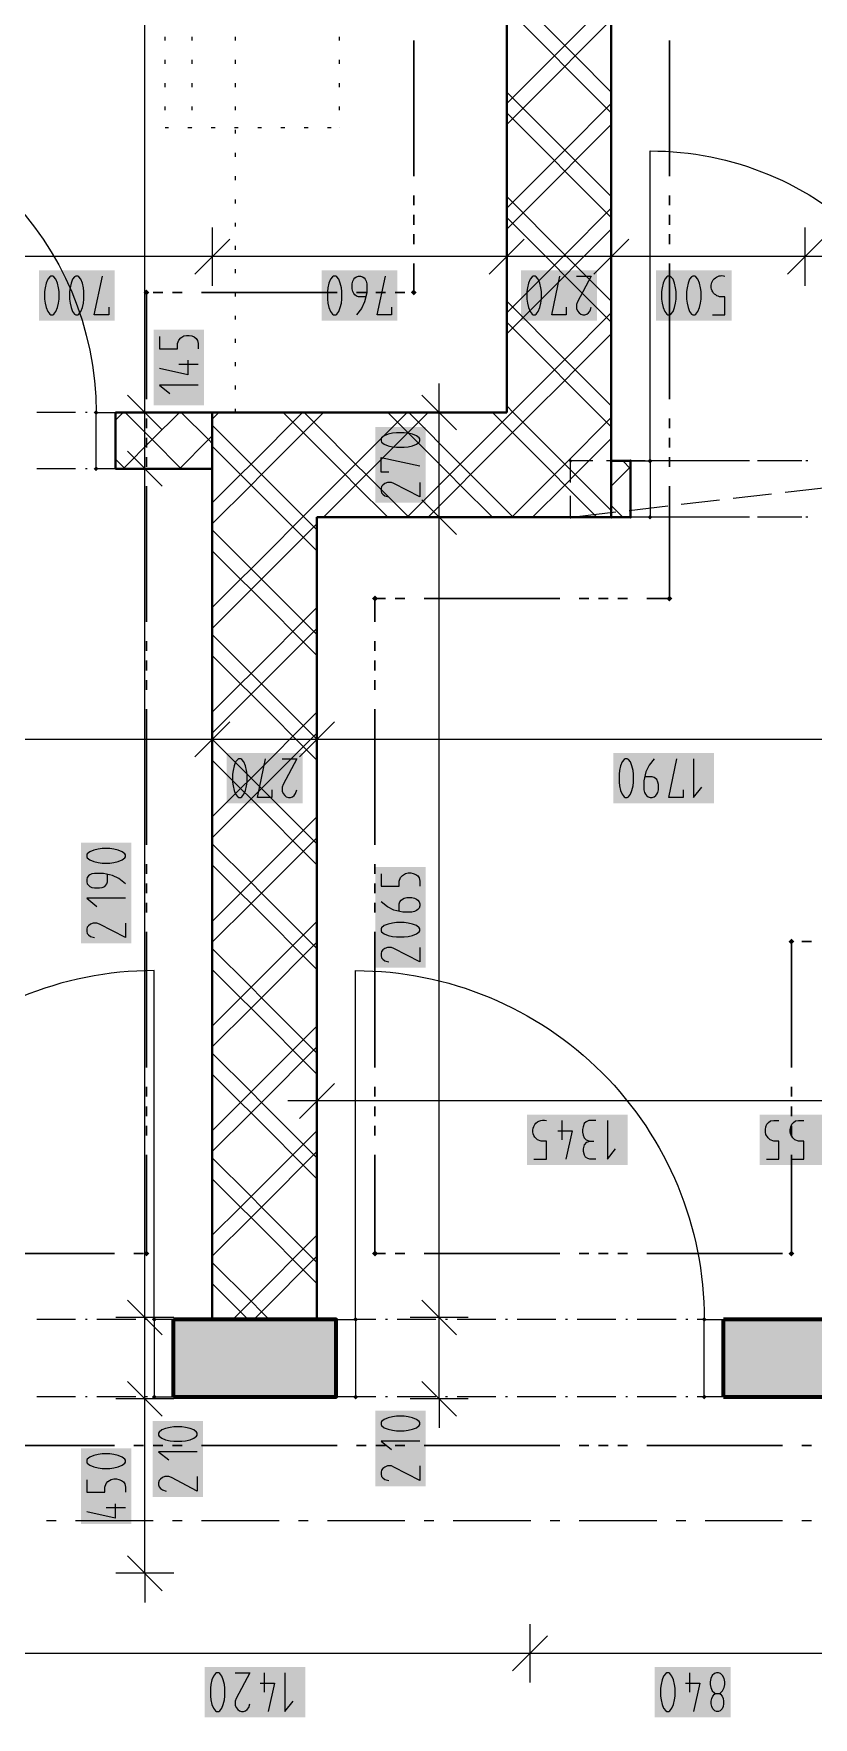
# Model space of a CAD drawing. Header units: millimetres. Extents: x 0 to 594, y 0 to 420.
# Drawn here: x 490.48 to 510.83, y 255.1 to 299.02 of the extents above; entities that cross this region are included whole.
import ezdxf

# ---------------------------------------------------------------- set-up
doc = ezdxf.new("R2010")
doc.units = ezdxf.units.MM
doc.header["$LTSCALE"] = 8
for name, color, linetype in [('PDF_Dvere', 7, 'Continuous'), ('PDF_Koty delkove', 7, 'Continuous'), ('PDF_Nabytek', 7, 'Continuous'), ('PDF_Osy hlavni', 7, 'Continuous'), ('PDF_Pozarni useky', 7, 'Continuous'), ('PDF_Preklady', 7, 'Continuous'), ('PDF_Pricky zdene', 7, 'Continuous'), ('PDF_Steny akusticke', 7, 'Continuous'), ('PDF_Steny obvodove nosne', 7, 'Continuous')]:
    doc.layers.add(name, color=color, linetype=linetype)

msp = doc.modelspace()

# ---------------------------------------------------------------- linework, layer by layer
at = {"layer": 'PDF_Dvere', "lineweight": 25}
for points in [[(484.044, 289.137), (484.021, 289.137), (484.021, 297.224, -0.414213), (492.108, 289.137)], [(507.245, 287.873), (506.566, 287.873), (506.566, 295.961, -0.414214), (514.654, 287.873), (514.069, 287.873)], [(493.625, 265.48), (493.625, 274.579, 0.414214), (484.526, 265.48), (485.307, 265.48)], [(499.41, 265.48), (498.883, 265.48), (498.883, 274.579, -0.414214), (507.981, 265.48), (507.801, 265.48)]]:
    msp.add_lwpolyline(points, format="xyb", dxfattribs=at)
for points in [[(491.575, 289.137), (490.564, 289.137)], [(491.879, 289.137), (491.828, 289.137)], [(491.575, 287.671), (490.564, 287.671)], [(491.879, 287.671), (491.828, 287.671)], [(507.549, 287.873), (507.498, 287.873)], [(508.812, 287.873), (507.801, 287.873)], [(509.116, 287.873), (509.065, 287.873)], [(510.379, 287.873), (509.368, 287.873)], [(510.683, 287.873), (510.632, 287.873)], [(507.245, 286.407), (506.566, 286.407)], [(507.549, 286.407), (507.498, 286.407)], [(508.812, 286.407), (507.801, 286.407)], [(509.116, 286.407), (509.065, 286.407)], [(510.379, 286.407), (509.368, 286.407)], [(510.683, 286.407), (510.632, 286.407)], [(491.575, 265.48), (490.564, 265.48)], [(491.879, 265.48), (491.828, 265.48)], [(493.142, 265.48), (492.131, 265.48)], [(493.446, 265.48), (493.395, 265.48)], [(499.714, 265.48), (499.663, 265.48)], [(500.977, 265.48), (499.966, 265.48)], [(501.281, 265.48), (501.23, 265.48)], [(502.544, 265.48), (501.533, 265.48)], [(502.848, 265.48), (502.797, 265.48)], [(504.111, 265.48), (503.1, 265.48)], [(504.415, 265.48), (504.364, 265.48)], [(505.678, 265.48), (504.667, 265.48)], [(505.982, 265.48), (505.931, 265.48)], [(507.245, 265.48), (506.234, 265.48)], [(507.549, 265.48), (507.498, 265.48)], [(491.575, 263.458), (490.564, 263.458)], [(491.879, 263.458), (491.828, 263.458)], [(493.142, 263.458), (492.131, 263.458)], [(493.446, 263.458), (493.395, 263.458)], [(499.41, 263.458), (498.883, 263.458)], [(499.714, 263.458), (499.663, 263.458)], [(500.977, 263.458), (499.966, 263.458)], [(501.281, 263.458), (501.23, 263.458)], [(502.544, 263.458), (501.533, 263.458)], [(502.848, 263.458), (502.797, 263.458)], [(504.111, 263.458), (503.1, 263.458)], [(504.415, 263.458), (504.364, 263.458)], [(505.678, 263.458), (504.667, 263.458)], [(505.982, 263.458), (505.931, 263.458)], [(507.245, 263.458), (506.234, 263.458)], [(507.549, 263.458), (507.498, 263.458)], [(507.981, 263.458), (507.801, 263.458)]]:
    msp.add_lwpolyline(points, dxfattribs=at)
for points in [[(492.614, 287.671), (492.108, 287.671), (492.108, 289.137), (492.614, 289.137)], [(506.566, 286.407), (506.061, 286.407), (506.061, 287.873), (506.566, 287.873)], [(493.625, 263.458), (494.13, 263.458), (494.13, 265.48), (493.625, 265.48)], [(498.883, 263.458), (498.377, 263.458), (498.377, 265.48), (498.883, 265.48)], [(508.487, 263.458), (507.981, 263.458), (507.981, 265.48), (508.487, 265.48)]]:
    msp.add_lwpolyline(points, close=True, dxfattribs=at)
at = {"layer": 'PDF_Dvere', "lineweight": 25, "transparency": 33554559}
for points in [[(492.172, 289.137), (492.108, 289.073), (492.108, 289.2), (492.045, 289.137)], [(492.172, 287.671), (492.108, 287.607), (492.108, 287.734), (492.045, 287.671)], [(506.629, 287.873), (506.566, 287.81), (506.566, 287.936), (506.503, 287.873)], [(506.629, 286.407), (506.566, 286.344), (506.566, 286.47), (506.503, 286.407)], [(493.688, 265.48), (493.625, 265.417), (493.625, 265.543), (493.562, 265.48)], [(498.946, 265.48), (498.883, 265.417), (498.883, 265.543), (498.819, 265.48)], [(508.045, 265.48), (507.981, 265.417), (507.981, 265.543), (507.918, 265.48)], [(493.688, 263.458), (493.625, 263.395), (493.625, 263.521), (493.562, 263.458)], [(498.946, 263.458), (498.883, 263.395), (498.883, 263.521), (498.819, 263.458)], [(508.045, 263.458), (507.981, 263.395), (507.981, 263.521), (507.918, 263.458)]]:
    msp.add_solid(points, dxfattribs=at)
at = {"layer": 'PDF_Koty delkove', "lineweight": 18}
for points in [[(493.379, 258.858), (493.379, 259.962), (493.379, 263.407), (493.379, 265.53), (493.379, 266.786), (493.379, 287.671), (493.379, 289.137), (493.379, 344.032)], [(495.142, 293.961), (495.142, 293.203), (495.142, 292.445)], [(502.825, 293.961), (502.825, 293.203), (502.825, 292.445)], [(505.555, 293.961), (505.555, 293.203), (505.555, 292.445)], [(510.61, 293.961), (510.61, 293.203), (510.61, 292.445)], [(495.597, 293.658), (494.687, 292.748)], [(503.28, 293.658), (502.37, 292.748)], [(506.01, 293.658), (505.1, 292.748)], [(511.065, 293.658), (510.155, 292.748)], [(546.802, 293.203), (527.858, 293.203), (517.931, 293.203), (513.641, 293.203), (512.45, 293.203), (510.61, 293.203), (508.507, 293.203), (508.065, 293.203), (505.555, 293.203), (502.825, 293.203), (495.142, 293.203), (488.065, 293.203), (483.01, 293.203), (480.887, 293.203), (479.775, 293.203), (462.589, 293.203), (461.73, 293.203), (459.303, 293.203), (458.443, 293.203), (441.257, 293.203), (440.145, 293.203), (438.68, 293.203)], [(492.44, 291.888), (492.44, 291.687), (492.062, 291.687), (492.278, 292.697)], [(499.145, 292.158), (498.956, 292.158), (498.902, 292.175), (498.862, 292.208), (498.835, 292.243), (498.808, 292.292), (498.794, 292.36), (498.794, 292.494), (498.808, 292.562), (498.835, 292.613), (498.862, 292.646), (498.902, 292.68), (498.956, 292.697), (499.01, 292.697), (499.064, 292.68), (499.105, 292.646), (499.131, 292.613), (499.159, 292.562), (499.173, 292.494), (499.173, 292.259), (499.118, 292.023), (499.037, 291.854), (498.902, 291.687)], [(499.821, 291.687), (499.443, 291.687), (499.658, 292.697)], [(504.379, 291.888), (504.379, 291.687), (504.001, 291.687), (504.216, 292.697)], [(504.649, 292.697), (505.027, 292.697), (504.676, 292.023), (504.649, 291.955), (504.649, 291.854), (504.676, 291.788), (504.716, 291.737), (504.757, 291.703), (504.811, 291.687), (504.864, 291.687), (504.919, 291.703), (504.959, 291.737), (505, 291.788), (505.027, 291.888)], [(507.207, 292.511), (507.167, 292.613), (507.113, 292.68), (507.086, 292.697), (507.032, 292.697), (507.005, 292.68), (506.951, 292.613), (506.911, 292.511), (506.884, 292.393), (506.87, 292.292)], [(506.87, 292.292), (506.87, 292.09), (506.884, 291.99), (506.911, 291.872), (506.951, 291.77), (507.005, 291.703), (507.032, 291.687), (507.086, 291.687), (507.113, 291.703), (507.167, 291.77), (507.207, 291.872), (507.235, 291.99), (507.249, 292.09), (507.249, 292.292), (507.235, 292.393), (507.207, 292.511)], [(499.821, 291.888), (499.821, 291.687)], [(493.76, 291.121), (493.76, 290.797), (494.232, 290.797), (494.232, 290.933), (494.266, 291.027), (494.316, 291.081), (494.4, 291.134), (494.467, 291.148), (494.535, 291.148), (494.603, 291.134), (494.669, 291.108), (494.72, 291.067), (494.754, 291.014), (494.771, 290.933), (494.771, 290.797)], [(494.501, 290.5), (494.501, 290.122), (493.76, 290.285)], [(494.771, 290.392), (494.266, 290.392)], [(501.062, 289.137), (501.062, 289.895)], [(493.834, 288.682), (492.924, 289.591)], [(494.771, 289.852), (493.76, 289.852), (494.029, 289.636)], [(501.517, 288.682), (500.607, 289.592)], [(494.138, 289.137), (493.379, 289.137), (492.621, 289.137)], [(501.82, 289.137), (501.062, 289.137), (500.304, 289.137)], [(501.062, 263.407), (501.062, 265.53), (501.062, 286.407), (501.062, 289.137)], [(500.151, 288.609), (499.949, 288.609), (499.849, 288.595), (499.731, 288.569), (499.63, 288.528), (499.562, 288.475), (499.546, 288.447), (499.546, 288.394), (499.562, 288.366), (499.63, 288.313), (499.731, 288.272), (499.849, 288.245), (499.949, 288.231), (500.151, 288.231), (500.252, 288.245), (500.371, 288.272), (500.472, 288.313), (500.539, 288.366), (500.557, 288.394), (500.557, 288.447), (500.539, 288.475), (500.472, 288.528), (500.371, 288.569), (500.252, 288.595), (500.151, 288.609)], [(493.834, 287.216), (492.924, 288.126)], [(494.138, 287.671), (493.379, 287.671), (492.621, 287.671)], [(499.747, 287.583), (499.546, 287.583), (499.546, 287.961), (500.557, 287.746)], [(500.557, 287.313), (500.557, 286.935), (499.882, 287.286), (499.815, 287.313), (499.714, 287.313), (499.647, 287.286), (499.596, 287.246), (499.562, 287.205), (499.546, 287.151), (499.546, 287.098), (499.562, 287.043), (499.596, 287.003), (499.647, 286.962), (499.747, 286.935)], [(501.517, 285.952), (500.607, 286.862)], [(501.82, 286.407), (501.062, 286.407), (500.304, 286.407)], [(495.142, 281.369), (495.142, 280.611), (495.142, 279.853)], [(497.872, 281.369), (497.872, 280.611), (497.872, 279.853)], [(495.597, 281.066), (494.687, 280.156)], [(498.327, 281.066), (497.417, 280.156)], [(546.802, 280.611), (542.332, 280.611), (539.726, 280.611), (538.893, 280.611), (530.537, 280.611), (528.1, 280.611), (517.08, 280.611), (515.968, 280.611), (497.872, 280.611), (495.142, 280.611), (483.01, 280.611), (480.887, 280.611)], [(496.048, 279.7), (496.034, 279.801), (496.007, 279.92), (495.966, 280.021), (495.913, 280.088), (495.885, 280.106), (495.832, 280.106), (495.804, 280.088), (495.751, 280.021), (495.71, 279.92), (495.683, 279.801), (495.67, 279.7)], [(496.696, 279.296), (496.696, 279.095), (496.318, 279.095), (496.533, 280.106)], [(496.966, 280.106), (497.344, 280.106), (496.992, 279.431), (496.966, 279.363), (496.966, 279.262), (496.992, 279.196), (497.033, 279.145), (497.073, 279.111), (497.128, 279.095), (497.181, 279.095), (497.235, 279.111), (497.276, 279.145), (497.316, 279.196), (497.344, 279.296)], [(505.799, 279.28), (505.839, 279.178), (505.893, 279.111), (505.92, 279.095), (505.974, 279.095), (506.001, 279.111), (506.055, 279.178), (506.095, 279.28), (506.123, 279.398), (506.137, 279.498), (506.137, 279.7), (506.123, 279.801), (506.095, 279.92), (506.055, 280.021), (506.001, 280.088), (505.974, 280.106), (505.92, 280.106), (505.893, 280.088), (505.839, 280.021), (505.799, 279.92), (505.772, 279.801), (505.758, 279.7)], [(506.676, 280.106), (506.541, 279.937), (506.46, 279.768), (506.407, 279.532), (506.407, 279.296), (506.42, 279.229), (506.447, 279.178), (506.474, 279.145), (506.514, 279.111), (506.569, 279.095), (506.622, 279.095), (506.676, 279.111), (506.717, 279.145), (506.744, 279.178), (506.771, 279.229), (506.785, 279.296), (506.785, 279.431), (506.771, 279.498), (506.744, 279.566), (506.676, 279.616), (506.622, 279.633), (506.433, 279.633)], [(507.433, 279.296), (507.433, 279.095), (507.055, 279.095), (507.27, 280.106)], [(507.703, 280.106), (507.703, 279.095), (507.918, 279.363)], [(495.67, 279.7), (495.67, 279.498), (495.683, 279.398), (495.71, 279.28), (495.751, 279.178), (495.804, 279.111), (495.832, 279.095), (495.885, 279.095), (495.913, 279.111), (495.966, 279.178), (496.007, 279.28), (496.034, 279.398), (496.048, 279.498), (496.048, 279.7)], [(505.758, 279.7), (505.758, 279.498), (505.772, 279.398), (505.799, 279.28)], [(492.468, 277.762), (492.266, 277.762), (492.166, 277.748), (492.048, 277.721), (491.947, 277.681), (491.879, 277.627), (491.863, 277.6), (491.863, 277.546), (491.879, 277.519), (491.947, 277.465), (492.048, 277.425), (492.166, 277.397), (492.266, 277.384), (492.468, 277.384), (492.57, 277.397)], [(492.57, 277.397), (492.688, 277.425), (492.789, 277.465), (492.857, 277.519), (492.874, 277.546), (492.874, 277.6), (492.857, 277.627), (492.789, 277.681), (492.688, 277.721), (492.57, 277.748), (492.468, 277.762)], [(499.546, 277.103), (499.546, 276.779), (500.017, 276.779), (500.017, 276.915), (500.051, 277.009), (500.102, 277.063), (500.186, 277.116), (500.252, 277.13), (500.32, 277.13), (500.388, 277.116), (500.455, 277.09), (500.505, 277.049), (500.539, 276.996), (500.557, 276.915), (500.557, 276.779)], [(492.874, 276.844), (492.705, 276.979), (492.536, 277.06), (492.301, 277.114), (492.064, 277.114), (491.997, 277.1), (491.947, 277.073), (491.913, 277.047), (491.879, 277.006), (491.863, 276.952), (491.863, 276.898), (491.879, 276.844), (491.913, 276.804), (491.947, 276.777), (491.997, 276.749), (492.064, 276.736), (492.2, 276.736), (492.266, 276.749), (492.334, 276.777), (492.385, 276.844), (492.402, 276.898), (492.402, 277.087)], [(492.874, 276.466), (491.863, 276.466), (492.132, 276.25)], [(500.505, 276.415), (500.539, 276.374), (500.557, 276.32), (500.557, 276.267), (500.539, 276.212), (500.505, 276.172), (500.472, 276.145), (500.421, 276.117), (500.353, 276.104), (500.118, 276.104), (499.882, 276.158), (499.714, 276.239), (499.546, 276.374)], [(500.017, 276.131), (500.017, 276.32), (500.034, 276.374), (500.067, 276.415), (500.102, 276.442), (500.151, 276.468), (500.219, 276.482), (500.353, 276.482), (500.421, 276.468), (500.472, 276.442), (500.505, 276.415)], [(492.874, 275.818), (492.874, 275.439), (492.2, 275.791), (492.132, 275.818), (492.031, 275.818), (491.964, 275.791), (491.913, 275.751), (491.879, 275.71), (491.863, 275.656), (491.863, 275.602), (491.879, 275.548), (491.913, 275.508), (491.964, 275.467), (492.064, 275.439)], [(500.557, 275.186), (500.557, 274.808), (499.882, 275.159), (499.815, 275.186), (499.714, 275.186), (499.647, 275.159), (499.596, 275.119), (499.562, 275.078), (499.546, 275.024), (499.546, 274.97), (499.562, 274.916), (499.596, 274.876), (499.647, 274.835), (499.747, 274.808)], [(497.872, 271.936), (497.872, 271.178), (497.872, 270.42)], [(498.327, 271.633), (497.417, 270.723)], [(497.872, 271.178), (497.113, 271.178)], [(546.802, 271.178), (534.107, 271.178), (533.581, 271.178), (522.185, 271.178), (520.618, 271.178), (513.036, 271.178), (511.469, 271.178), (497.872, 271.178)], [(504.265, 270.673), (504.265, 270.167)], [(505.156, 270.673), (504.967, 270.673), (504.9, 270.638), (504.846, 270.588), (504.819, 270.504), (504.805, 270.436), (504.805, 270.368), (504.819, 270.285), (504.846, 270.218), (504.9, 270.167), (504.994, 270.133)], [(505.453, 270.673), (505.453, 269.662), (505.669, 269.931)], [(509.605, 269.662), (509.929, 269.662), (509.929, 270.133), (509.794, 270.133), (509.7, 270.167), (509.646, 270.218), (509.592, 270.302), (509.578, 270.368), (509.578, 270.436), (509.592, 270.504), (509.619, 270.571), (509.659, 270.621), (509.713, 270.656), (509.794, 270.673), (509.929, 270.673)], [(510.227, 270.368), (510.227, 270.436), (510.24, 270.504), (510.267, 270.571), (510.308, 270.621), (510.361, 270.656), (510.442, 270.673), (510.577, 270.673)], [(504.157, 270.403), (504.535, 270.403), (504.373, 269.662)], [(505.156, 269.662), (504.994, 269.662), (504.94, 269.678), (504.886, 269.712), (504.859, 269.763), (504.832, 269.863), (504.832, 269.931), (504.859, 270.032), (504.913, 270.1), (504.994, 270.133), (505.102, 270.133)], [(510.253, 269.662), (510.577, 269.662), (510.577, 270.133), (510.442, 270.133), (510.348, 270.167), (510.294, 270.218), (510.24, 270.302), (510.227, 270.368)], [(493.834, 265.076), (492.924, 265.985)], [(501.517, 265.076), (500.607, 265.985)], [(494.138, 265.53), (493.379, 265.53), (492.621, 265.53)], [(501.82, 265.53), (501.062, 265.53), (500.304, 265.53)], [(493.834, 262.953), (492.924, 263.862)], [(501.517, 262.953), (500.607, 263.862)], [(494.138, 263.407), (493.379, 263.407), (492.621, 263.407)], [(501.82, 263.407), (501.062, 263.407), (500.304, 263.407)], [(501.062, 263.407), (501.062, 262.649)], [(500.151, 262.953), (499.949, 262.953), (499.849, 262.939), (499.731, 262.912), (499.63, 262.872), (499.562, 262.818), (499.546, 262.791), (499.546, 262.737), (499.562, 262.71), (499.63, 262.656), (499.731, 262.616), (499.849, 262.588), (499.949, 262.574), (500.151, 262.574), (500.252, 262.588), (500.371, 262.616), (500.472, 262.656), (500.539, 262.71), (500.557, 262.737), (500.557, 262.791), (500.539, 262.818), (500.472, 262.872)], [(500.472, 262.872), (500.371, 262.912), (500.252, 262.939), (500.151, 262.953)], [(500.557, 262.305), (499.546, 262.305), (499.815, 262.089)], [(492.468, 261.97), (492.266, 261.97), (492.166, 261.956), (492.048, 261.93), (491.947, 261.889), (491.879, 261.836), (491.863, 261.808), (491.863, 261.755), (491.879, 261.727), (491.947, 261.674), (492.048, 261.633), (492.166, 261.606), (492.266, 261.592), (492.468, 261.592)], [(492.468, 261.592), (492.57, 261.606), (492.688, 261.633), (492.789, 261.674), (492.857, 261.727), (492.874, 261.755), (492.874, 261.808), (492.857, 261.836), (492.789, 261.889), (492.688, 261.93), (492.57, 261.956), (492.468, 261.97)], [(494.747, 262.03), (493.736, 262.03), (494.005, 261.814)], [(491.863, 261.295), (491.863, 260.971), (492.334, 260.971), (492.334, 261.107), (492.368, 261.201), (492.419, 261.255), (492.503, 261.308), (492.57, 261.322), (492.637, 261.322), (492.705, 261.308), (492.772, 261.282), (492.822, 261.241), (492.857, 261.188), (492.874, 261.107), (492.874, 260.971)], [(494.747, 261.382), (494.747, 261.003), (494.073, 261.355), (494.005, 261.382), (493.904, 261.382), (493.838, 261.355), (493.787, 261.315), (493.753, 261.274), (493.736, 261.22), (493.736, 261.166), (493.753, 261.112), (493.787, 261.071), (493.838, 261.031), (493.938, 261.003)], [(500.557, 261.657), (500.557, 261.278), (499.882, 261.63), (499.815, 261.657), (499.714, 261.657), (499.647, 261.63), (499.596, 261.589), (499.562, 261.549), (499.546, 261.495), (499.546, 261.441), (499.562, 261.387), (499.596, 261.346), (499.647, 261.306), (499.747, 261.278)], [(492.604, 260.674), (492.604, 260.296), (491.863, 260.459)], [(492.874, 260.566), (492.368, 260.566)], [(493.834, 258.403), (492.924, 259.313)], [(494.138, 258.858), (493.379, 258.858), (492.621, 258.858)], [(493.379, 258.858), (493.379, 258.1)], [(503.432, 257.527), (503.432, 256.769), (503.432, 256.01)], [(503.887, 257.224), (502.977, 256.314)], [(545.994, 256.769), (528.82, 256.769), (515.851, 256.769), (511.924, 256.769), (503.432, 256.769), (489.075, 256.769), (483.01, 256.769), (472.901, 256.769), (471.435, 256.769), (437.416, 256.769), (431.451, 256.769), (419.32, 256.769), (408.047, 256.769)], [(495.308, 255.252), (495.335, 255.268), (495.389, 255.336), (495.429, 255.437), (495.457, 255.556), (495.471, 255.656), (495.471, 255.858), (495.457, 255.959), (495.429, 256.077), (495.389, 256.178), (495.335, 256.246), (495.308, 256.263), (495.254, 256.263), (495.227, 256.246), (495.173, 256.178), (495.133, 256.077), (495.106, 255.959), (495.092, 255.858)], [(495.74, 256.263), (496.119, 256.263), (495.767, 255.589), (495.74, 255.521), (495.74, 255.42), (495.767, 255.353), (495.808, 255.303), (495.848, 255.268), (495.902, 255.252), (495.956, 255.252), (496.01, 255.268), (496.051, 255.303), (496.091, 255.353), (496.119, 255.453)], [(496.496, 256.263), (496.496, 255.758)], [(497.037, 256.263), (497.037, 255.252), (497.252, 255.521)], [(507.597, 256.263), (507.597, 255.758)], [(495.092, 255.858), (495.092, 255.656), (495.106, 255.556), (495.133, 255.437), (495.173, 255.336), (495.227, 255.268), (495.254, 255.252), (495.308, 255.252)], [(496.388, 255.993), (496.767, 255.993), (496.604, 255.252)], [(507.489, 255.993), (507.867, 255.993), (507.704, 255.252)], [(508.38, 255.723), (508.407, 255.706), (508.447, 255.656), (508.474, 255.589), (508.488, 255.521), (508.488, 255.453), (508.474, 255.387), (508.447, 255.319), (508.393, 255.268), (508.352, 255.252), (508.299, 255.252), (508.258, 255.268), (508.204, 255.319), (508.177, 255.387), (508.164, 255.453), (508.164, 255.521), (508.177, 255.589), (508.204, 255.656), (508.245, 255.706), (508.271, 255.723)]]:
    msp.add_lwpolyline(points, dxfattribs=at)
for points in [[(490.766, 292.292), (490.766, 292.09), (490.78, 291.99), (490.806, 291.872), (490.847, 291.77), (490.9, 291.703), (490.928, 291.687), (490.981, 291.687), (491.009, 291.703), (491.062, 291.77), (491.103, 291.872), (491.13, 291.99), (491.144, 292.09), (491.144, 292.292), (491.13, 292.393), (491.103, 292.511), (491.062, 292.613), (491.009, 292.68), (490.981, 292.697), (490.928, 292.697), (490.9, 292.68), (490.847, 292.613), (490.806, 292.511), (490.78, 292.393)], [(491.414, 292.292), (491.414, 292.09), (491.428, 291.99), (491.455, 291.872), (491.495, 291.77), (491.548, 291.703), (491.576, 291.687), (491.629, 291.687), (491.657, 291.703), (491.71, 291.77), (491.751, 291.872), (491.779, 291.99), (491.792, 292.09), (491.792, 292.292), (491.779, 292.393), (491.751, 292.511), (491.71, 292.613), (491.657, 292.68), (491.629, 292.697), (491.576, 292.697), (491.548, 292.68), (491.495, 292.613), (491.455, 292.511), (491.428, 292.393)], [(498.146, 292.292), (498.146, 292.09), (498.16, 291.99), (498.187, 291.872), (498.227, 291.77), (498.281, 291.703), (498.308, 291.687), (498.362, 291.687), (498.389, 291.703), (498.443, 291.77), (498.483, 291.872), (498.511, 291.99), (498.525, 292.09), (498.525, 292.292), (498.511, 292.393), (498.483, 292.511), (498.443, 292.613), (498.389, 292.68), (498.362, 292.697), (498.308, 292.697), (498.281, 292.68), (498.227, 292.613), (498.187, 292.511), (498.16, 292.393)], [(503.353, 292.292), (503.353, 292.09), (503.367, 291.99), (503.393, 291.872), (503.434, 291.77), (503.487, 291.703), (503.515, 291.687), (503.568, 291.687), (503.596, 291.703), (503.649, 291.77), (503.69, 291.872), (503.717, 291.99), (503.731, 292.09), (503.731, 292.292), (503.717, 292.393), (503.69, 292.511), (503.649, 292.613), (503.596, 292.68), (503.568, 292.697), (503.515, 292.697), (503.487, 292.68), (503.434, 292.613), (503.393, 292.511), (503.367, 292.393)], [(507.518, 292.292), (507.518, 292.09), (507.532, 291.99), (507.559, 291.872), (507.599, 291.77), (507.653, 291.703), (507.68, 291.687), (507.734, 291.687), (507.761, 291.703), (507.815, 291.77), (507.855, 291.872), (507.883, 291.99), (507.897, 292.09), (507.897, 292.292), (507.883, 292.393), (507.855, 292.511), (507.815, 292.613), (507.761, 292.68), (507.734, 292.697), (507.68, 292.697), (507.653, 292.68), (507.599, 292.613), (507.559, 292.511), (507.532, 292.393)], [(500.151, 275.834), (499.949, 275.834), (499.849, 275.82), (499.731, 275.793), (499.63, 275.753), (499.562, 275.699), (499.546, 275.672), (499.546, 275.618), (499.562, 275.591), (499.63, 275.537), (499.731, 275.497), (499.849, 275.469), (499.949, 275.456), (500.151, 275.456), (500.252, 275.469), (500.371, 275.497), (500.472, 275.537), (500.539, 275.591), (500.557, 275.618), (500.557, 275.672), (500.539, 275.699), (500.472, 275.753), (500.371, 275.793), (500.252, 275.82)], [(494.342, 262.678), (494.14, 262.678), (494.04, 262.664), (493.921, 262.637), (493.82, 262.597), (493.753, 262.543), (493.736, 262.516), (493.736, 262.462), (493.753, 262.435), (493.82, 262.381), (493.921, 262.341), (494.04, 262.313), (494.14, 262.3), (494.342, 262.3), (494.443, 262.313), (494.561, 262.341), (494.662, 262.381), (494.73, 262.435), (494.747, 262.462), (494.747, 262.516), (494.73, 262.543), (494.662, 262.597), (494.561, 262.637), (494.443, 262.664)], [(506.841, 255.858), (506.841, 255.656), (506.854, 255.556), (506.881, 255.437), (506.922, 255.336), (506.975, 255.268), (507.003, 255.252), (507.056, 255.252), (507.084, 255.268), (507.137, 255.336), (507.178, 255.437), (507.205, 255.556), (507.219, 255.656), (507.219, 255.858), (507.205, 255.959), (507.178, 256.077), (507.137, 256.178), (507.084, 256.246), (507.056, 256.263), (507.003, 256.263), (506.975, 256.246), (506.922, 256.178), (506.881, 256.077), (506.854, 255.959)], [(508.137, 256.027), (508.137, 255.959), (508.151, 255.875), (508.19, 255.791), (508.245, 255.741), (508.271, 255.723), (508.38, 255.723), (508.407, 255.741), (508.461, 255.791), (508.501, 255.875), (508.515, 255.959), (508.515, 256.027), (508.501, 256.111), (508.461, 256.196), (508.407, 256.246), (508.352, 256.263), (508.299, 256.263), (508.245, 256.246), (508.19, 256.196), (508.151, 256.111)]]:
    msp.add_lwpolyline(points, close=True, dxfattribs=at)
for points in [[(508.193, 291.687), (508.517, 291.687), (508.517, 292.158), (508.382, 292.158, -1.034095), (508.517, 292.697)], [(503.536, 269.662), (503.86, 269.662), (503.86, 270.133), (503.725, 270.133), (503.631, 270.167, -0.843884), (503.86, 270.673)]]:
    msp.add_lwpolyline(points, format="xyb", dxfattribs=at)
at = {"layer": 'PDF_Koty delkove', "color": 7, "lineweight": 18, "true_color": 0xffffff, "transparency": 33554559}
for points in [[(492.592, 292.849), (490.615, 292.849), (492.592, 291.535), (490.615, 291.535)], [(499.972, 292.849), (497.995, 292.849), (499.972, 291.535), (497.995, 291.535)], [(505.179, 292.849), (503.201, 292.849), (505.179, 291.535), (503.201, 291.535)], [(508.696, 292.849), (506.719, 292.849), (508.696, 291.535), (506.719, 291.535)], [(494.923, 289.322), (494.923, 291.299), (493.609, 289.322), (493.609, 291.299)], [(500.708, 286.783), (500.708, 288.761), (499.394, 286.783), (499.394, 288.761)], [(497.496, 280.257), (495.518, 280.257), (497.496, 278.943), (495.518, 278.943)], [(508.233, 280.257), (505.607, 280.257), (508.233, 278.943), (505.607, 278.943)], [(493.025, 275.288), (493.025, 277.913), (491.711, 275.288), (491.711, 277.913)], [(500.708, 274.656), (500.708, 277.281), (499.394, 274.656), (499.394, 277.281)], [(505.983, 270.824), (503.358, 270.824), (505.983, 269.51), (503.358, 269.51)], [(511.405, 270.824), (509.427, 270.824), (511.405, 269.51), (509.427, 269.51)], [(500.708, 261.127), (500.708, 263.104), (499.394, 261.127), (499.394, 263.104)], [(494.899, 260.852), (494.899, 262.829), (493.585, 260.852), (493.585, 262.829)], [(493.025, 260.144), (493.025, 262.121), (491.711, 260.144), (491.711, 262.121)], [(497.566, 256.415), (494.941, 256.415), (497.566, 255.101), (494.941, 255.101)], [(508.667, 256.415), (506.689, 256.415), (508.667, 255.101), (506.689, 255.101)]]:
    msp.add_solid(points, dxfattribs=at)
at = {"layer": 'PDF_Nabytek', "lineweight": 13}
for points in [[(493.911, 298.839), (493.911, 298.941)], [(494.619, 298.839), (494.619, 298.941)], [(495.749, 298.839), (495.749, 298.941)], [(498.461, 298.839), (498.461, 298.941)], [(502.825, 298.839), (502.825, 298.941)], [(493.911, 298.233), (493.911, 298.334)], [(494.619, 298.233), (494.619, 298.334)], [(495.749, 298.233), (495.749, 298.334)], [(498.461, 298.233), (498.461, 298.334)], [(502.825, 298.233), (502.825, 298.334)], [(493.911, 297.626), (493.911, 297.727)], [(494.619, 297.626), (494.619, 297.727)], [(495.749, 297.626), (495.749, 297.727)], [(498.461, 297.626), (498.461, 297.727)], [(502.825, 297.626), (502.825, 297.727)], [(493.911, 297.02), (493.911, 297.121)], [(494.619, 297.02), (494.619, 297.121)], [(495.749, 297.02), (495.749, 297.121)], [(498.461, 297.02), (498.461, 297.121)], [(502.825, 297.02), (502.825, 297.121)], [(493.911, 296.567), (493.911, 296.567)], [(494.002, 296.567), (493.911, 296.567)], [(493.911, 296.567), (493.911, 296.567)], [(494.608, 296.567), (494.507, 296.567)], [(494.619, 296.567), (494.619, 296.567)], [(495.215, 296.567), (495.114, 296.567)], [(495.821, 296.567), (495.72, 296.567)], [(495.749, 296.413), (495.749, 296.514)], [(496.428, 296.567), (496.327, 296.567)], [(497.034, 296.567), (496.933, 296.567)], [(497.641, 296.567), (497.54, 296.567)], [(498.248, 296.567), (498.147, 296.567)], [(498.461, 296.567), (498.461, 296.567)], [(498.461, 296.567), (498.461, 296.567)], [(502.825, 296.413), (502.825, 296.514)], [(495.749, 295.807), (495.749, 295.908)], [(502.825, 295.807), (502.825, 295.908)], [(495.749, 295.2), (495.749, 295.301)], [(502.825, 295.2), (502.825, 295.301)], [(495.749, 294.593), (495.749, 294.695)], [(502.825, 294.593), (502.825, 294.695)], [(495.749, 293.987), (495.749, 294.088)], [(502.825, 293.987), (502.825, 294.088)], [(495.749, 293.38), (495.749, 293.481)], [(502.825, 293.38), (502.825, 293.481)], [(495.749, 292.774), (495.749, 292.875)], [(502.825, 292.774), (502.825, 292.875)], [(495.749, 292.167), (495.749, 292.268)], [(502.825, 292.167), (502.825, 292.268)], [(495.749, 291.561), (495.749, 291.662)], [(502.825, 291.561), (502.825, 291.662)], [(495.749, 290.954), (495.749, 291.055)], [(502.825, 290.954), (502.825, 291.055)], [(495.749, 290.347), (495.749, 290.448)], [(502.825, 290.347), (502.825, 290.448)], [(495.749, 289.741), (495.749, 289.842)], [(502.825, 289.741), (502.825, 289.842)], [(495.821, 289.137), (495.749, 289.137), (495.749, 289.235)], [(495.749, 289.137), (495.749, 289.137)], [(496.428, 289.137), (496.327, 289.137)], [(497.034, 289.137), (496.933, 289.137)], [(497.641, 289.137), (497.54, 289.137)], [(498.248, 289.137), (498.147, 289.137)], [(498.854, 289.137), (498.753, 289.137)], [(499.461, 289.137), (499.36, 289.137)], [(500.067, 289.137), (499.966, 289.137)], [(500.674, 289.137), (500.573, 289.137)], [(501.281, 289.137), (501.179, 289.137)], [(501.887, 289.137), (501.786, 289.137)], [(502.494, 289.137), (502.393, 289.137)], [(502.825, 289.137), (502.825, 289.235)], [(502.825, 289.137), (502.825, 289.137)], [(502.825, 289.137), (502.825, 289.137)]]:
    msp.add_lwpolyline(points, dxfattribs=at)
at = {"layer": 'PDF_Osy hlavni', "lineweight": 18}
for points in [[(491.07, 260.223), (490.817, 260.223)], [(493.597, 260.223), (491.575, 260.223)], [(494.355, 260.223), (494.103, 260.223)], [(496.883, 260.223), (494.861, 260.223)], [(497.641, 260.223), (497.388, 260.223)], [(500.168, 260.223), (498.147, 260.223)], [(500.927, 260.223), (500.674, 260.223)], [(503.454, 260.223), (501.432, 260.223)], [(504.212, 260.223), (503.96, 260.223)], [(506.74, 260.223), (504.718, 260.223)], [(507.498, 260.223), (507.245, 260.223)], [(510.025, 260.223), (508.003, 260.223)], [(510.784, 260.223), (510.531, 260.223)]]:
    msp.add_lwpolyline(points, dxfattribs=at)
at = {"layer": 'PDF_Pozarni useky', "lineweight": 30}
for points in [[(500.399, 295.301), (500.399, 298.839)], [(507.071, 295.301), (507.071, 298.839)], [(500.399, 294.543), (500.399, 294.796)], [(507.071, 294.543), (507.071, 294.796)], [(500.399, 294.037), (500.399, 294.29)], [(507.071, 294.037), (507.071, 294.29)], [(500.399, 293.532), (500.399, 293.785)], [(507.071, 293.532), (507.071, 293.785)], [(500.399, 292.271), (500.399, 293.026)], [(507.071, 289.488), (507.071, 293.026)], [(493.423, 289.488), (493.423, 292.271)], [(493.85, 292.271), (493.597, 292.271)], [(494.355, 292.271), (494.103, 292.271)], [(498.399, 292.271), (494.861, 292.271)], [(499.158, 292.271), (498.905, 292.271)], [(499.663, 292.271), (499.41, 292.271)], [(500.168, 292.271), (499.916, 292.271)], [(493.423, 288.73), (493.423, 288.983)], [(507.071, 288.73), (507.071, 288.983)], [(493.423, 288.224), (493.423, 288.477)], [(507.071, 288.224), (507.071, 288.477)], [(493.423, 287.719), (493.423, 287.972)], [(507.071, 287.719), (507.071, 287.972)], [(493.423, 283.675), (493.423, 287.213)], [(507.071, 287.213), (507.071, 284.284), (506.487, 284.284)], [(499.388, 283.675), (499.388, 284.284)], [(499.663, 284.284), (499.41, 284.284)], [(500.168, 284.284), (499.916, 284.284)], [(504.212, 284.284), (500.674, 284.284)], [(504.971, 284.284), (504.718, 284.284)], [(505.476, 284.284), (505.223, 284.284)], [(505.982, 284.284), (505.729, 284.284)], [(493.423, 282.917), (493.423, 283.169)], [(499.388, 282.917), (499.388, 283.169)], [(493.423, 282.411), (493.423, 282.664)], [(499.388, 282.411), (499.388, 282.664)], [(493.423, 281.906), (493.423, 282.159)], [(499.388, 281.906), (499.388, 282.159)], [(493.423, 277.862), (493.423, 281.4)], [(499.388, 277.862), (499.388, 281.4)], [(493.423, 277.104), (493.423, 277.356)], [(499.388, 277.104), (499.388, 277.356)], [(493.423, 276.598), (493.423, 276.851)], [(499.388, 276.598), (499.388, 276.851)], [(493.423, 276.093), (493.423, 276.345)], [(499.388, 276.093), (499.388, 276.345)], [(493.423, 272.049), (493.423, 275.587)], [(499.388, 272.049), (499.388, 275.587)], [(510.256, 272.049), (510.256, 275.337)], [(510.784, 275.337), (510.531, 275.337)], [(493.423, 271.291), (493.423, 271.543)], [(499.388, 271.291), (499.388, 271.543)], [(510.256, 271.291), (510.256, 271.543)], [(493.423, 270.785), (493.423, 271.038)], [(499.388, 270.785), (499.388, 271.038)], [(510.256, 270.785), (510.256, 271.038)], [(493.423, 270.28), (493.423, 270.532)], [(499.388, 270.28), (499.388, 270.532)], [(510.256, 270.28), (510.256, 270.532)], [(493.423, 267.199), (493.423, 269.774)], [(499.388, 267.199), (499.388, 269.774)], [(510.256, 267.199), (510.256, 269.774)], [(492.586, 267.199), (489.048, 267.199)], [(493.344, 267.199), (493.092, 267.199)], [(499.663, 267.199), (499.41, 267.199)], [(500.168, 267.199), (499.916, 267.199)], [(504.212, 267.199), (500.674, 267.199)], [(504.971, 267.199), (504.718, 267.199)], [(505.476, 267.199), (505.223, 267.199)], [(505.982, 267.199), (505.729, 267.199)], [(510.025, 267.199), (506.487, 267.199)], [(492.586, 262.193), (489.048, 262.193)], [(493.344, 262.193), (493.092, 262.193)], [(493.85, 262.193), (493.597, 262.193)], [(494.355, 262.193), (494.103, 262.193)], [(498.399, 262.193), (494.861, 262.193)], [(499.158, 262.193), (498.905, 262.193)], [(499.663, 262.193), (499.41, 262.193)], [(500.168, 262.193), (499.916, 262.193)], [(504.212, 262.193), (500.674, 262.193)], [(504.971, 262.193), (504.718, 262.193)], [(505.476, 262.193), (505.223, 262.193)], [(505.982, 262.193), (505.729, 262.193)], [(510.025, 262.193), (506.487, 262.193)], [(510.784, 262.193), (510.531, 262.193)]]:
    msp.add_lwpolyline(points, dxfattribs=at)
at = {"layer": 'PDF_Pozarni useky', "lineweight": 30, "transparency": 33554559}
for points in [[(493.499, 292.271), (493.423, 292.195), (493.423, 292.346), (493.348, 292.271)], [(493.423, 292.195), (493.348, 292.271), (493.499, 292.271), (493.423, 292.346)], [(500.399, 292.195), (500.323, 292.271), (500.475, 292.271), (500.399, 292.346)], [(500.475, 292.271), (500.399, 292.195), (500.399, 292.346), (500.323, 292.271)], [(499.388, 284.208), (499.312, 284.284), (499.464, 284.284), (499.388, 284.36)], [(499.464, 284.284), (499.388, 284.208), (499.388, 284.36), (499.312, 284.284)], [(507.147, 284.284), (507.071, 284.208), (507.071, 284.36), (506.996, 284.284)], [(507.071, 284.208), (506.996, 284.284), (507.147, 284.284), (507.071, 284.36)], [(510.332, 275.337), (510.256, 275.261), (510.256, 275.413), (510.18, 275.337)], [(510.256, 275.261), (510.18, 275.337), (510.332, 275.337), (510.256, 275.413)], [(493.423, 267.123), (493.348, 267.199), (493.499, 267.199), (493.423, 267.274)], [(493.499, 267.199), (493.423, 267.123), (493.423, 267.274), (493.348, 267.199)], [(499.388, 267.123), (499.312, 267.199), (499.464, 267.199), (499.388, 267.274)], [(499.464, 267.199), (499.388, 267.123), (499.388, 267.274), (499.312, 267.199)], [(510.256, 267.123), (510.18, 267.199), (510.332, 267.199), (510.256, 267.274)], [(510.332, 267.199), (510.256, 267.123), (510.256, 267.274), (510.18, 267.199)]]:
    msp.add_solid(points, dxfattribs=at)
at = {"layer": 'PDF_Preklady', "lineweight": 18}
for points in [[(505.072, 287.873), (504.494, 287.873)], [(504.494, 287.314), (504.494, 287.873)], [(505.555, 287.873), (505.426, 287.873)], [(506.436, 287.873), (506.061, 287.873), (505.555, 287.873)], [(507.801, 287.873), (506.79, 287.873)], [(509.166, 287.873), (508.155, 287.873)], [(510.531, 287.873), (509.52, 287.873)], [(504.494, 286.407), (504.494, 286.961)], [(507.38, 286.742), (508.384, 286.858)], [(508.736, 286.899), (509.74, 287.016)], [(510.091, 287.056), (511.095, 287.173)], [(505.072, 286.407), (504.494, 286.407)], [(504.668, 286.427), (505.673, 286.544)], [(505.555, 286.407), (505.426, 286.407)], [(506.436, 286.407), (506.061, 286.407), (505.555, 286.407)], [(506.024, 286.585), (507.028, 286.701)], [(507.801, 286.407), (506.79, 286.407)], [(509.166, 286.407), (508.155, 286.407)], [(510.531, 286.407), (509.52, 286.407)]]:
    msp.add_lwpolyline(points, dxfattribs=at)
at = {"layer": 'PDF_Preklady', "lineweight": 18, "transparency": 33554559}
for points in [[(504.539, 287.873), (504.494, 287.827), (504.494, 287.918), (504.448, 287.873)], [(504.494, 287.827), (504.448, 287.873), (504.539, 287.873), (504.494, 287.918)], [(505.601, 287.873), (505.555, 287.827), (505.555, 287.918), (505.51, 287.873)], [(505.601, 287.873), (505.555, 287.827), (505.555, 287.918), (505.51, 287.873)], [(506.106, 287.873), (506.061, 287.827), (506.061, 287.918), (506.015, 287.873)], [(506.106, 287.873), (506.061, 287.827), (506.061, 287.918), (506.015, 287.873)], [(504.448, 286.402), (504.488, 286.452), (504.499, 286.362), (504.539, 286.412)], [(504.494, 286.361), (504.448, 286.407), (504.539, 286.407), (504.494, 286.452)], [(504.539, 286.407), (504.494, 286.361), (504.494, 286.452), (504.448, 286.407)], [(505.601, 286.407), (505.555, 286.361), (505.555, 286.452), (505.51, 286.407)], [(505.601, 286.407), (505.555, 286.361), (505.555, 286.452), (505.51, 286.407)], [(506.106, 286.407), (506.061, 286.361), (506.061, 286.452), (506.015, 286.407)], [(506.106, 286.407), (506.061, 286.361), (506.061, 286.452), (506.015, 286.407)]]:
    msp.add_solid(points, dxfattribs=at)
at = {"layer": 'PDF_Pricky zdene', "lineweight": 9}
for points in [[(492.817, 289.137), (492.614, 288.934)], [(494.283, 289.137), (493.575, 288.429), (492.817, 287.671)], [(494.333, 287.671), (493.575, 288.429), (492.867, 289.137)], [(495.142, 288.328), (495.041, 288.429), (494.333, 289.137)], [(495.142, 288.53), (495.041, 288.429), (494.283, 287.671)], [(492.867, 287.671), (492.614, 287.924)], [(506.061, 287.721), (505.555, 287.216)], [(506.061, 287.671), (505.858, 287.873)], [(505.858, 286.407), (505.555, 286.71)]]:
    msp.add_lwpolyline(points, dxfattribs=at)
at = {"layer": 'PDF_Pricky zdene', "lineweight": 40}
for points in [[(492.614, 287.671), (492.614, 289.137)], [(492.614, 287.671), (495.142, 287.671), (495.142, 289.137), (492.614, 289.137)], [(506.061, 287.873), (505.555, 287.873), (505.555, 286.407), (506.061, 286.407)], [(506.061, 287.873), (506.061, 286.407)]]:
    msp.add_lwpolyline(points, dxfattribs=at)
at = {"layer": 'PDF_Steny akusticke', "lineweight": 40}
for points in [[(505.555, 289.137), (505.555, 344.032), (502.826, 344.032), (502.825, 344.032), (502.825, 289.137)], [(497.872, 289.137), (497.872, 289.137), (495.142, 289.137), (495.142, 289.137), (495.142, 287.671), (495.142, 265.53), (495.142, 265.48), (497.872, 265.48), (497.872, 265.53), (497.872, 286.407)], [(502.825, 289.137), (497.872, 289.137)], [(497.872, 286.407), (504.494, 286.407), (505.555, 286.407), (505.555, 287.873), (505.555, 289.137)]]:
    msp.add_lwpolyline(points, dxfattribs=at)
at = {"layer": 'PDF_Steny akusticke', "lineweight": 9}
for points in [[(504.615, 298.437), (504.342, 298.71), (502.825, 300.227)], [(504.069, 298.437), (502.825, 299.681)], [(504.342, 298.71), (505.555, 299.924)], [(504.615, 298.437), (505.555, 299.378)], [(504.069, 298.437), (504.342, 298.71)], [(504.342, 298.164), (504.069, 298.437), (502.825, 297.194)], [(502.825, 296.648), (504.342, 298.164), (504.615, 298.437)], [(505.555, 297.497), (504.615, 298.437)], [(505.555, 296.951), (504.342, 298.164)], [(504.615, 295.708), (504.342, 295.981), (502.825, 297.497)], [(504.069, 295.708), (502.825, 296.951)], [(504.342, 295.981), (505.555, 297.194)], [(504.615, 295.708), (505.555, 296.648)], [(504.342, 295.435), (504.069, 295.708), (502.825, 294.464)], [(504.069, 295.708), (504.342, 295.981)], [(504.342, 295.435), (504.615, 295.708)], [(505.555, 294.768), (504.615, 295.708)], [(502.825, 293.918), (504.342, 295.435)], [(505.555, 294.222), (504.342, 295.435)], [(504.615, 292.978), (504.342, 293.251), (502.825, 294.768)], [(504.342, 293.251), (505.555, 294.464)], [(504.069, 292.978), (502.825, 294.222)], [(504.342, 292.705), (504.615, 292.978), (505.555, 293.918)], [(504.342, 292.705), (504.069, 292.978), (502.825, 291.735)], [(504.069, 292.978), (504.342, 293.251)], [(505.555, 292.038), (504.615, 292.978)], [(502.825, 291.189), (504.342, 292.705)], [(505.555, 291.492), (504.342, 292.705)], [(504.615, 290.249), (504.342, 290.522), (502.825, 292.038)], [(504.342, 290.522), (505.555, 291.735)], [(504.069, 290.249), (502.825, 291.492)], [(503.503, 289.137), (504.342, 289.976), (504.615, 290.249), (505.555, 291.189)], [(504.069, 290.249), (504.342, 290.522)], [(504.342, 289.976), (504.069, 290.249), (502.957, 289.137)], [(505.181, 289.137), (504.342, 289.976)], [(505.555, 289.308), (504.615, 290.249)], [(495.142, 288.965), (495.314, 289.137)], [(495.88, 287.519), (496.153, 287.792), (497.498, 289.137)], [(499.722, 286.407), (498.883, 287.246), (498.61, 287.519), (497.872, 288.257), (496.992, 289.137)], [(500.268, 286.407), (499.156, 287.519), (498.883, 287.792), (497.872, 288.803), (497.538, 289.137)], [(497.872, 286.781), (498.61, 287.519), (498.883, 287.792), (500.227, 289.137)], [(497.872, 288.965), (498.044, 289.137)], [(498.044, 286.407), (498.883, 287.246), (499.156, 287.519), (500.773, 289.137)], [(502.451, 286.407), (501.612, 287.246), (501.339, 287.519), (499.722, 289.137)], [(500.227, 286.407), (501.339, 287.519), (501.612, 287.792), (502.957, 289.137)], [(502.997, 286.407), (501.885, 287.519), (501.612, 287.792), (500.268, 289.137)], [(500.773, 286.407), (501.612, 287.246), (501.885, 287.519), (503.503, 289.137)], [(505.181, 286.407), (504.342, 287.246), (504.069, 287.519), (502.451, 289.137)], [(502.997, 289.137), (502.825, 289.308)], [(502.957, 286.407), (504.069, 287.519), (504.342, 287.792), (505.555, 289.005)], [(505.555, 286.579), (504.615, 287.519), (504.342, 287.792), (502.997, 289.137)], [(505.555, 288.763), (505.181, 289.137)], [(497.872, 286.073), (496.426, 287.519), (496.153, 287.792), (495.142, 288.803)], [(496.426, 287.519), (497.872, 288.965)], [(495.88, 287.519), (495.142, 288.257)], [(503.503, 286.407), (504.342, 287.246), (504.615, 287.519), (505.555, 288.459)], [(495.142, 286.235), (496.153, 287.246), (495.88, 287.519), (495.142, 286.781)], [(496.153, 287.246), (496.426, 287.519)], [(497.872, 285.527), (496.153, 287.246)], [(495.88, 284.789), (496.153, 285.062), (497.872, 286.781)], [(497.872, 283.344), (496.426, 284.789), (496.153, 285.062), (495.142, 286.073)], [(496.426, 284.789), (497.872, 286.235)], [(495.88, 284.789), (495.142, 285.527)], [(495.142, 283.505), (496.153, 284.516), (495.88, 284.789), (495.142, 284.051)], [(496.153, 284.516), (496.426, 284.789)], [(497.872, 282.798), (496.153, 284.516)], [(495.88, 282.06), (496.153, 282.333), (497.872, 284.051)], [(497.872, 280.614), (496.426, 282.06), (496.153, 282.333), (495.142, 283.344)], [(496.426, 282.06), (497.872, 283.505)], [(495.88, 282.06), (495.142, 282.798)], [(495.142, 280.776), (496.153, 281.787), (495.88, 282.06), (495.142, 281.322)], [(496.153, 281.787), (496.426, 282.06)], [(497.872, 280.068), (496.153, 281.787)], [(495.88, 279.33), (496.153, 279.603), (497.872, 281.322)], [(496.153, 279.057), (496.426, 279.33), (497.872, 280.776)], [(497.872, 277.884), (496.426, 279.33), (496.153, 279.603), (495.142, 280.614)], [(495.88, 279.33), (495.142, 280.068)], [(495.142, 278.046), (496.153, 279.057), (495.88, 279.33), (495.142, 278.592)], [(497.872, 277.339), (496.153, 279.057)], [(495.88, 276.601), (496.153, 276.874), (497.872, 278.592)], [(496.426, 276.601), (497.872, 278.046)], [(497.872, 275.155), (496.426, 276.601), (496.153, 276.874), (495.142, 277.884)], [(495.88, 276.601), (495.142, 277.339)], [(495.142, 275.317), (496.153, 276.328), (495.88, 276.601), (495.142, 275.863)], [(496.153, 276.328), (496.426, 276.601)], [(497.872, 274.609), (496.153, 276.328)], [(495.142, 273.133), (495.88, 273.871), (496.153, 274.144), (497.872, 275.863)], [(497.872, 272.425), (496.426, 273.871), (496.153, 274.144), (495.142, 275.155)], [(496.426, 273.871), (497.872, 275.317)], [(497.872, 271.879), (496.153, 273.598), (495.88, 273.871), (495.142, 274.609)], [(496.153, 273.598), (496.426, 273.871)], [(495.142, 272.587), (496.153, 273.598)], [(495.142, 270.403), (495.88, 271.141), (496.153, 271.414), (497.872, 273.133)], [(497.872, 269.696), (496.426, 271.141), (496.153, 271.414), (495.142, 272.425)], [(496.426, 271.141), (497.872, 272.587)], [(497.872, 269.15), (496.153, 270.868), (495.88, 271.141), (495.142, 271.879)], [(496.153, 270.868), (496.426, 271.141)], [(495.142, 269.857), (496.153, 270.868)], [(495.142, 267.674), (495.88, 268.412), (496.153, 268.685), (497.872, 270.403)], [(497.872, 266.966), (496.426, 268.412), (496.153, 268.685), (495.142, 269.696)], [(496.426, 268.412), (497.872, 269.857)], [(497.872, 266.42), (496.153, 268.139), (495.88, 268.412), (495.142, 269.15)], [(496.153, 268.139), (496.426, 268.412)], [(495.142, 267.128), (496.153, 268.139)], [(495.678, 265.48), (495.88, 265.682), (496.153, 265.955), (497.872, 267.674)], [(496.224, 265.48), (496.426, 265.682), (497.872, 267.128)], [(496.628, 265.48), (496.426, 265.682), (496.153, 265.955), (495.142, 266.966)], [(496.082, 265.48), (495.88, 265.682), (495.142, 266.42)]]:
    msp.add_lwpolyline(points, dxfattribs=at)
at = {"layer": 'PDF_Steny obvodove nosne', "lineweight": 70}
for points in [[(494.13, 263.458), (498.377, 263.458), (498.377, 265.48), (497.872, 265.48), (495.142, 265.48), (494.13, 265.48)], [(494.13, 263.458), (494.13, 265.48)], [(546.044, 265.48), (522.185, 265.48), (520.618, 265.48), (513.036, 265.48), (511.469, 265.48), (508.487, 265.48)], [(508.487, 263.458), (508.487, 265.48)], [(508.487, 263.458), (546.044, 263.458)]]:
    msp.add_lwpolyline(points, dxfattribs=at)
at = {"layer": 'PDF_Steny obvodove nosne', "color": 9, "lineweight": 9, "true_color": 0xc0c0c0, "transparency": 33554559}
for points in [[(498.377, 263.458), (498.377, 265.48), (494.13, 263.458), (494.13, 265.48)], [(508.487, 263.458), (546.044, 263.458), (508.487, 265.48), (546.044, 265.48)]]:
    msp.add_solid(points, dxfattribs=at)

doc.saveas('drawing.dxf')
